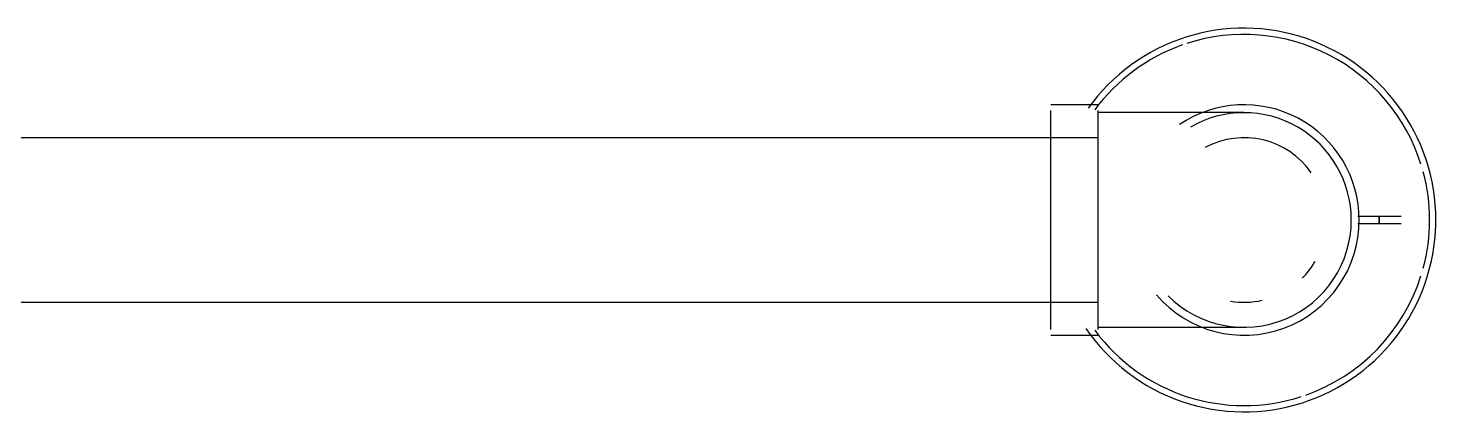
# Model space of a CAD drawing. Extents: x 6433 to 75181, y -2986 to 56414.
# Drawn here: x 40060.5 to 40346.3, y 6365.9 to 6443.8 of the extents above; entities that cross this region are included whole.
import ezdxf

# ---------------------------------------------------------------- set-up
doc = ezdxf.new("R2010")
doc.units = 0
doc.header["$MEASUREMENT"] = 0
doc.layers.add('A-Equipment', color=1, linetype='CONTINUOUS')

msp = doc.modelspace()

# ---------------------------------------------------------------- linework, layer by layer
at = {"layer": 'A-Equipment'}
for p, q in [((40295.52, 6441.98), (40294.04, 6441.47)), ((40297.01, 6442.42), (40295.52, 6441.98)), ((40298.52, 6442.81), (40297.01, 6442.42)), ((40300.04, 6443.13), (40298.52, 6442.81)), ((40301.58, 6443.39), (40300.04, 6443.13)), ((40303.12, 6443.59), (40301.58, 6443.39)), ((40304.67, 6443.73), (40303.12, 6443.59)), ((40306.23, 6443.81), (40304.67, 6443.73)), ((40307.79, 6443.82), (40306.23, 6443.81)), ((40309.34, 6443.77), (40307.79, 6443.82)), ((40310.9, 6443.66), (40309.34, 6443.77)), ((40312.45, 6443.49), (40310.9, 6443.66)), ((40313.99, 6443.26), (40312.45, 6443.49)), ((40315.52, 6442.96), (40313.99, 6443.26)), ((40317.03, 6442.61), (40315.52, 6442.96)), ((40318.53, 6442.19), (40317.03, 6442.61)), ((40320.02, 6441.71), (40318.53, 6442.19)), ((40289.76, 6439.62), (40288.38, 6438.88)), ((40291.16, 6440.29), (40289.76, 6439.62)), ((40292.59, 6440.91), (40291.16, 6440.29)), ((40294.04, 6441.47), (40292.59, 6440.91)), ((40321.48, 6441.18), (40320.02, 6441.71)), ((40322.92, 6440.58), (40321.48, 6441.18)), ((40324.33, 6439.93), (40322.92, 6440.58)), ((40325.72, 6439.23), (40324.33, 6439.93)), ((40327.08, 6438.47), (40325.72, 6439.23)), ((40284.45, 6436.37), (40283.21, 6435.43)), ((40285.73, 6437.26), (40284.45, 6436.37)), ((40287.04, 6438.1), (40285.73, 6437.26)), ((40288.38, 6438.88), (40287.04, 6438.1)), ((40328.41, 6437.65), (40327.08, 6438.47)), ((40329.7, 6436.78), (40328.41, 6437.65)), ((40330.96, 6435.86), (40329.7, 6436.78)), ((40280.85, 6433.4), (40279.73, 6432.31)), ((40282.01, 6434.43), (40280.85, 6433.4)), ((40283.21, 6435.43), (40282.01, 6434.43)), ((40332.18, 6434.9), (40330.96, 6435.86)), ((40333.36, 6433.88), (40332.18, 6434.9)), ((40334.5, 6432.82), (40333.36, 6433.88)), ((40278.65, 6431.19), (40277.62, 6430.02)), ((40279.73, 6432.31), (40278.65, 6431.19)), ((40335.59, 6431.71), (40334.5, 6432.82)), ((40336.64, 6430.56), (40335.59, 6431.71)), ((40337.65, 6429.37), (40336.64, 6430.56)), ((40277.69, 6428.27), (40268.17, 6428.27)), ((40276.64, 6428.81), (40275.71, 6427.56)), ((40277.62, 6430.02), (40276.64, 6428.81)), ((40338.6, 6428.14), (40337.65, 6429.37)), ((40339.51, 6426.87), (40338.6, 6428.14)), ((40268.17, 6404.88), (40268.17, 6427.13)), ((40277.69, 6427.13), (40277.69, 6404.88)), ((40278.01, 6426.67), (40277.69, 6426.67)), ((40279.2, 6426.67), (40278.01, 6426.67)), ((40280.38, 6426.67), (40279.2, 6426.67)), ((40281.56, 6426.67), (40280.38, 6426.67)), ((40282.74, 6426.67), (40281.56, 6426.67)), ((40283.9, 6426.67), (40282.74, 6426.67)), ((40285.06, 6426.67), (40283.9, 6426.67)), ((40286.2, 6426.67), (40285.06, 6426.67)), ((40287.33, 6426.67), (40286.2, 6426.67)), ((40288.45, 6426.67), (40287.33, 6426.67)), ((40289.54, 6426.67), (40288.45, 6426.67)), ((40290.62, 6426.67), (40289.54, 6426.67)), ((40291.68, 6426.67), (40290.62, 6426.67)), ((40292.71, 6426.67), (40291.68, 6426.67)), ((40293.73, 6426.67), (40292.71, 6426.67)), ((40294.71, 6426.67), (40293.73, 6426.67)), ((40295.67, 6426.67), (40294.71, 6426.67)), ((40296.6, 6426.67), (40295.67, 6426.67)), ((40297.5, 6426.67), (40296.6, 6426.67)), ((40298.37, 6426.67), (40297.5, 6426.67)), ((40299.2, 6426.67), (40298.37, 6426.67)), ((40300, 6426.67), (40299.2, 6426.67)), ((40300.77, 6426.67), (40300, 6426.67)), ((40301.49, 6426.67), (40300.77, 6426.67)), ((40302.18, 6426.67), (40301.49, 6426.67)), ((40302.83, 6426.67), (40302.18, 6426.67)), ((40303.45, 6426.67), (40302.83, 6426.67)), ((40304.01, 6426.67), (40303.45, 6426.67)), ((40304.54, 6426.67), (40304.01, 6426.67)), ((40305.02, 6426.67), (40304.54, 6426.67)), ((40305.47, 6426.67), (40305.02, 6426.67)), ((40305.86, 6426.67), (40305.47, 6426.67)), ((40306.21, 6426.67), (40305.86, 6426.67)), ((40306.52, 6426.67), (40306.21, 6426.67)), ((40306.78, 6426.67), (40306.52, 6426.67)), ((40306.99, 6426.67), (40306.78, 6426.67)), ((40307.15, 6426.67), (40306.99, 6426.67)), ((40307.27, 6426.67), (40307.15, 6426.67)), ((40307.34, 6426.67), (40307.27, 6426.67)), ((40307.37, 6426.67), (40307.34, 6426.67)), ((40340.36, 6425.57), (40339.51, 6426.87)), ((40341.16, 6424.23), (40340.36, 6425.57)), ((40341.91, 6422.87), (40341.16, 6424.23)), ((40342.6, 6421.47), (40341.91, 6422.87)), ((40277.69, 6421.58), (39705.28, 6421.58)), ((40343.24, 6420.05), (40342.6, 6421.47)), ((40343.81, 6418.6), (40343.24, 6420.05)), ((40344.33, 6417.13), (40343.81, 6418.6)), ((40344.79, 6415.64), (40344.33, 6417.13)), ((40345.19, 6414.14), (40344.79, 6415.64)), ((40345.53, 6412.62), (40345.19, 6414.14)), ((40345.81, 6411.09), (40345.53, 6412.62)), ((40346.03, 6409.54), (40345.81, 6411.09)), ((40346.18, 6407.99), (40346.03, 6409.54)), ((40346.28, 6406.44), (40346.18, 6407.99)), ((40268.17, 6382.64), (40268.17, 6404.88)), ((40277.69, 6404.88), (40277.69, 6382.64)), ((40330.5, 6405.68), (40334.16, 6405.68)), ((40330.5, 6405.68), (40334.16, 6405.68)), ((40334.16, 6405.68), (40334.77, 6405.68)), ((40334.16, 6405.68), (40334.77, 6405.68)), ((40334.77, 6405.68), (40336.11, 6405.68)), ((40334.77, 6405.68), (40334.77, 6404.09)), ((40334.77, 6405.68), (40336.11, 6405.68)), ((40334.77, 6404.09), (40334.77, 6405.68)), ((40336.11, 6405.68), (40337.14, 6405.68)), ((40336.11, 6405.68), (40337.14, 6405.68)), ((40337.14, 6405.68), (40339.26, 6405.68)), ((40337.14, 6405.68), (40339.26, 6405.68)), ((40346.31, 6404.88), (40346.28, 6406.44)), ((40346.3, 6404.04), (40346.31, 6404.88)), ((40334.16, 6404.09), (40330.5, 6404.09)), ((40334.16, 6404.09), (40330.5, 6404.09)), ((40334.77, 6404.09), (40334.16, 6404.09)), ((40334.77, 6404.09), (40334.16, 6404.09)), ((40336.11, 6404.09), (40334.77, 6404.09)), ((40336.11, 6404.09), (40334.77, 6404.09)), ((40337.14, 6404.09), (40336.11, 6404.09)), ((40337.14, 6404.09), (40336.11, 6404.09)), ((40339.26, 6404.09), (40337.14, 6404.09)), ((40339.26, 6404.09), (40337.14, 6404.09)), ((40346.11, 6400.93), (40346.24, 6402.49)), ((40346.24, 6402.49), (40346.3, 6404.04)), ((40345.67, 6397.85), (40345.92, 6399.39)), ((40345.92, 6399.39), (40346.11, 6400.93)), ((40344.98, 6394.81), (40345.36, 6396.32)), ((40345.36, 6396.32), (40345.67, 6397.85)), ((40344.55, 6393.32), (40344.98, 6394.81)), ((40343.51, 6390.38), (40344.06, 6391.84)), ((40344.06, 6391.84), (40344.55, 6393.32)), ((39705.28, 6388.18), (40277.69, 6388.18)), ((40342.23, 6387.54), (40342.9, 6388.95)), ((40342.9, 6388.95), (40343.51, 6390.38)), ((40339.91, 6383.49), (40340.74, 6384.81)), ((40340.74, 6384.81), (40341.51, 6386.16)), ((40341.51, 6386.16), (40342.23, 6387.54)), ((40275.23, 6382.89), (40276.13, 6381.63)), ((40277.69, 6383.1), (40278.88, 6383.1)), ((40278.88, 6383.1), (40280.06, 6383.1)), ((40280.06, 6383.1), (40281.25, 6383.1)), ((40281.25, 6383.1), (40282.42, 6383.1)), ((40282.42, 6383.1), (40283.59, 6383.1)), ((40283.59, 6383.1), (40284.75, 6383.1)), ((40284.75, 6383.1), (40285.89, 6383.1)), ((40285.89, 6383.1), (40287.03, 6383.1)), ((40287.03, 6383.1), (40288.15, 6383.1)), ((40288.15, 6383.1), (40289.25, 6383.1)), ((40289.25, 6383.1), (40290.33, 6383.1)), ((40290.33, 6383.1), (40291.4, 6383.1)), ((40291.4, 6383.1), (40292.44, 6383.1)), ((40292.44, 6383.1), (40293.46, 6383.1)), ((40293.46, 6383.1), (40294.45, 6383.1)), ((40294.45, 6383.1), (40295.41, 6383.1)), ((40295.41, 6383.1), (40296.35, 6383.1)), ((40296.35, 6383.1), (40297.26, 6383.1)), ((40297.26, 6383.1), (40298.14, 6383.1)), ((40298.14, 6383.1), (40298.98, 6383.1)), ((40298.98, 6383.1), (40299.79, 6383.1)), ((40299.79, 6383.1), (40300.56, 6383.1)), ((40300.56, 6383.1), (40301.3, 6383.1)), ((40301.3, 6383.1), (40302, 6383.1)), ((40302, 6383.1), (40302.66, 6383.1)), ((40302.66, 6383.1), (40303.28, 6383.1)), ((40303.28, 6383.1), (40303.86, 6383.1)), ((40303.86, 6383.1), (40304.4, 6383.1)), ((40304.4, 6383.1), (40304.9, 6383.1)), ((40304.9, 6383.1), (40305.35, 6383.1)), ((40305.35, 6383.1), (40305.76, 6383.1)), ((40305.76, 6383.1), (40306.12, 6383.1)), ((40306.12, 6383.1), (40306.44, 6383.1)), ((40306.44, 6383.1), (40306.71, 6383.1)), ((40306.71, 6383.1), (40306.94, 6383.1)), ((40306.94, 6383.1), (40307.11, 6383.1)), ((40307.11, 6383.1), (40307.25, 6383.1)), ((40307.25, 6383.1), (40307.33, 6383.1)), ((40307.33, 6383.1), (40307.37, 6383.1)), ((40338.09, 6380.96), (40339.03, 6382.21)), ((40339.03, 6382.21), (40339.91, 6383.49)), ((40268.17, 6381.49), (40277.69, 6381.49)), ((40276.13, 6381.63), (40277.09, 6380.4)), ((40277.09, 6380.4), (40278.09, 6379.21)), ((40278.09, 6379.21), (40279.14, 6378.06)), ((40336.08, 6378.58), (40337.11, 6379.75)), ((40337.11, 6379.75), (40338.09, 6380.96)), ((40279.14, 6378.06), (40280.24, 6376.95)), ((40280.24, 6376.95), (40281.38, 6375.89)), ((40332.73, 6375.33), (40333.89, 6376.37)), ((40333.89, 6376.37), (40335.01, 6377.45)), ((40335.01, 6377.45), (40336.08, 6378.58)), ((40281.38, 6375.89), (40282.56, 6374.87)), ((40282.56, 6374.87), (40283.78, 6373.9)), ((40283.78, 6373.9), (40285.03, 6372.98)), ((40329.01, 6372.51), (40330.28, 6373.4)), ((40330.28, 6373.4), (40331.53, 6374.34)), ((40331.53, 6374.34), (40332.73, 6375.33)), ((40285.03, 6372.98), (40286.33, 6372.11)), ((40286.33, 6372.11), (40287.65, 6371.3)), ((40287.65, 6371.3), (40289.01, 6370.54)), ((40289.01, 6370.54), (40290.4, 6369.83)), ((40324.98, 6370.15), (40326.35, 6370.88)), ((40326.35, 6370.88), (40327.7, 6371.67)), ((40327.7, 6371.67), (40329.01, 6372.51)), ((40290.4, 6369.83), (40291.82, 6369.18)), ((40291.82, 6369.18), (40293.26, 6368.59)), ((40293.26, 6368.59), (40294.72, 6368.05)), ((40294.72, 6368.05), (40296.2, 6367.58)), ((40317.72, 6367.34), (40319.22, 6367.79)), ((40319.22, 6367.79), (40320.69, 6368.29)), ((40320.69, 6368.29), (40322.14, 6368.85)), ((40322.14, 6368.85), (40323.57, 6369.47)), ((40323.57, 6369.47), (40324.98, 6370.15)), ((40296.2, 6367.58), (40297.7, 6367.16)), ((40297.7, 6367.16), (40299.22, 6366.8)), ((40299.22, 6366.8), (40300.75, 6366.51)), ((40300.75, 6366.51), (40302.29, 6366.27)), ((40302.29, 6366.27), (40303.84, 6366.1)), ((40303.84, 6366.1), (40305.39, 6365.99)), ((40305.39, 6365.99), (40306.95, 6365.94)), ((40306.95, 6365.94), (40308.5, 6365.96)), ((40308.5, 6365.96), (40310.06, 6366.03)), ((40310.06, 6366.03), (40311.61, 6366.17)), ((40311.61, 6366.17), (40313.16, 6366.37)), ((40313.16, 6366.37), (40314.69, 6366.64)), ((40314.69, 6366.64), (40316.22, 6366.96)), ((40316.22, 6366.96), (40317.72, 6367.34))]:
    msp.add_line(p, q, dxfattribs=at)
for radius, start, end in [(37.67, 17.5181, 107.9541), (37.67, 109.4198, 143.5823), (23.39, 0, 124.1269), (21.78, 0, 120), (16.7, 35.1256, 118.1076), (37.67, 0, 15.0363), (23.39, 220.4896, 0), (21.78, 225, 0), (37.67, 344.9637, 0), (16.7, 315, 329.6422), (37.67, 289.4198, 342.4819), (16.7, 260.6241, 282.705), (37.67, 216.4177, 287.9541)]:
    msp.add_arc((40307.37, 6404.88), radius, start, end, dxfattribs=at)

doc.saveas('drawing.dxf')
